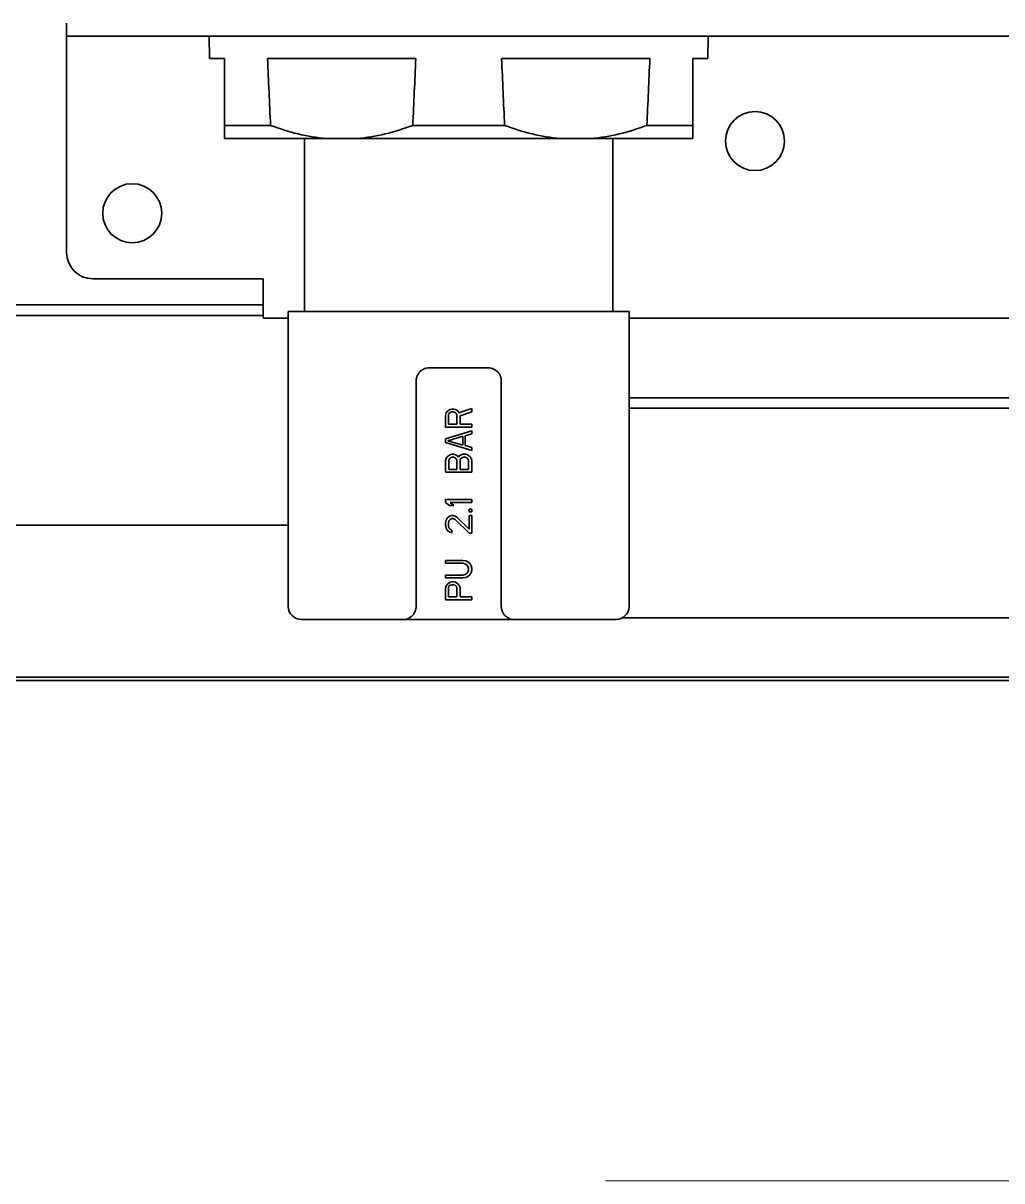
# Model space of a CAD drawing. Extents: x 5809 to 10669, y -850 to 3566.
# Drawn here: x 8538.8 to 8613.4, y 2362.5 to 2450.8 of the extents above; entities that cross this region are included whole.
import ezdxf

# ---------------------------------------------------------------- set-up
doc = ezdxf.new("R2010")
doc.units = 0
doc.header["$LTSCALE"] = 5
doc.layers.get('0').update_dxf_attribs({"linetype": 'CONTINUOUS', "lineweight": 0})
doc.layers.add('1', color=7, linetype='CONTINUOUS', true_color=0xffffff)

msp = doc.modelspace()

# ---------------------------------------------------------------- linework, layer by layer
at = {"color": 4}
msp.add_line((8583.173, 2362.496), (8683.173, 2362.496), dxfattribs=at)
at = {"layer": '1', "color": 7, "linetype": 'Continuous', "lineweight": 35}
for p, q in [((8542.073, 2450.827), (8542.073, 2433.326)), ((8542.073, 2449.826), (8542.073, 2450.826)), ((8562.073, 2449.826), (8542.073, 2449.826)), ((8542.073, 2449.826), (8542.073, 2448.826)), ((8552.937, 2449.826), (8552.966, 2448.126)), ((8562.073, 2449.826), (8574.346, 2449.826)), ((8595.422, 2449.826), (8574.346, 2449.826)), ((8590.979, 2448.126), (8591.009, 2449.826)), ((8625.573, 2449.826), (8595.422, 2449.826)), ((8552.966, 2448.126), (8554.123, 2448.126)), ((8554.123, 2448.126), (8554.123, 2443.026)), ((8557.394, 2448.126), (8568.702, 2448.126)), ((8575.244, 2448.126), (8586.552, 2448.126)), ((8589.823, 2443.026), (8589.823, 2448.126)), ((8590.979, 2448.126), (8589.823, 2448.126)), ((8554.123, 2443.026), (8557.622, 2443.026)), ((8568.473, 2443.026), (8575.472, 2443.026)), ((8586.323, 2443.026), (8589.823, 2443.026)), ((8561.89, 2442.026), (8554.123, 2442.026)), ((8560.223, 2442.027), (8560.223, 2428.827)), ((8560.223, 2442.026), (8560.223, 2428.826)), ((8564.206, 2442.026), (8561.89, 2442.026)), ((8579.74, 2442.026), (8564.206, 2442.026)), ((8582.056, 2442.026), (8579.74, 2442.026)), ((8589.823, 2442.026), (8582.056, 2442.026)), ((8583.723, 2428.827), (8583.723, 2442.027)), ((8583.723, 2428.826), (8583.723, 2442.026)), ((8544.073, 2431.326), (8557.073, 2431.326)), ((8557.073, 2430.326), (8557.073, 2431.326)), ((8557.073, 2428.326), (8557.073, 2430.326)), ((8375.073, 2429.326), (8557.073, 2429.326)), ((8557.073, 2428.526), (8409.584, 2428.526)), ((8558.974, 2428.326), (8557.073, 2428.326)), ((8558.973, 2428.827), (8558.973, 2406.327)), ((8584.973, 2428.827), (8558.973, 2428.827)), ((8584.971, 2428.327), (8624.473, 2428.327)), ((8584.973, 2406.327), (8584.973, 2428.827)), ((8624.473, 2428.326), (8584.974, 2428.326)), ((8574.223, 2424.527), (8569.723, 2424.527)), ((8568.723, 2423.527), (8568.723, 2406.327)), ((8575.223, 2406.327), (8575.223, 2423.527)), ((8584.974, 2422.246), (8623.623, 2422.246)), ((8571.143, 2421.235), (8571.015, 2421.087)), ((8571.313, 2421.346), (8571.143, 2421.235)), ((8571.441, 2421.384), (8571.313, 2421.346)), ((8571.313, 2421.124), (8571.441, 2421.161)), ((8571.611, 2421.384), (8571.441, 2421.384)), ((8571.441, 2421.161), (8571.569, 2421.161)), ((8571.569, 2421.161), (8571.696, 2421.124)), ((8571.739, 2421.346), (8571.611, 2421.384)), ((8571.909, 2421.235), (8571.739, 2421.346)), ((8571.994, 2421.087), (8571.909, 2421.235)), ((8572.973, 2421.421), (8571.994, 2421.087)), ((8572.079, 2420.864), (8572.973, 2421.161)), ((8572.973, 2421.161), (8572.973, 2421.421)), ((8623.064, 2421.446), (8584.978, 2421.446)), ((8571.015, 2421.087), (8570.973, 2420.901)), ((8570.973, 2420.901), (8570.973, 2420.01)), ((8571.186, 2420.938), (8571.228, 2421.049)), ((8571.186, 2420.232), (8571.186, 2420.938)), ((8571.228, 2421.049), (8571.313, 2421.124)), ((8571.696, 2421.124), (8571.781, 2421.049)), ((8571.781, 2421.049), (8571.824, 2420.938)), ((8571.824, 2420.938), (8571.824, 2420.232)), ((8572.079, 2420.232), (8572.079, 2420.864)), ((8570.973, 2420.01), (8572.973, 2420.01)), ((8572.973, 2419.713), (8570.973, 2419.118)), ((8571.824, 2420.232), (8571.186, 2420.232)), ((8572.973, 2420.232), (8572.079, 2420.232)), ((8572.462, 2419.341), (8572.973, 2419.49)), ((8572.973, 2420.01), (8572.973, 2420.232)), ((8572.973, 2419.49), (8572.973, 2419.713)), ((8570.973, 2419.118), (8570.973, 2418.821)), ((8570.973, 2418.821), (8572.973, 2418.227)), ((8571.143, 2418.97), (8572.292, 2419.304)), ((8572.292, 2418.636), (8571.143, 2418.97)), ((8572.292, 2419.304), (8572.292, 2418.636)), ((8572.462, 2418.598), (8572.462, 2419.341)), ((8572.973, 2418.45), (8572.462, 2418.598)), ((8571.015, 2417.633), (8570.973, 2417.447)), ((8571.143, 2417.781), (8571.015, 2417.633)), ((8571.313, 2417.893), (8571.143, 2417.781)), ((8571.271, 2417.596), (8571.356, 2417.67)), ((8571.441, 2417.93), (8571.313, 2417.893)), ((8571.356, 2417.67), (8571.483, 2417.707)), ((8571.611, 2417.93), (8571.441, 2417.93)), ((8571.483, 2417.707), (8571.569, 2417.707)), ((8571.569, 2417.707), (8571.696, 2417.67)), ((8571.739, 2417.893), (8571.611, 2417.93)), ((8571.696, 2417.67), (8571.781, 2417.596)), ((8571.909, 2417.781), (8571.739, 2417.893)), ((8571.952, 2417.707), (8571.909, 2417.781)), ((8571.994, 2417.781), (8571.952, 2417.707)), ((8572.164, 2417.893), (8571.994, 2417.781)), ((8572.122, 2417.596), (8572.207, 2417.67)), ((8572.292, 2417.93), (8572.164, 2417.893)), ((8572.207, 2417.67), (8572.335, 2417.707)), ((8572.505, 2417.93), (8572.292, 2417.93)), ((8572.335, 2417.707), (8572.462, 2417.707)), ((8572.462, 2417.707), (8572.59, 2417.67)), ((8572.632, 2417.893), (8572.505, 2417.93)), ((8572.59, 2417.67), (8572.675, 2417.596)), ((8572.803, 2417.781), (8572.632, 2417.893)), ((8572.93, 2417.633), (8572.803, 2417.781)), ((8572.973, 2417.447), (8572.93, 2417.633)), ((8572.973, 2418.227), (8572.973, 2418.45)), ((8570.973, 2417.447), (8570.973, 2416.556)), ((8571.228, 2417.484), (8571.271, 2417.596)), ((8571.228, 2416.779), (8571.228, 2417.484)), ((8571.824, 2416.779), (8571.228, 2416.779)), ((8571.781, 2417.596), (8571.824, 2417.484)), ((8571.824, 2417.484), (8571.824, 2416.779)), ((8572.079, 2417.484), (8572.122, 2417.596)), ((8572.079, 2416.779), (8572.079, 2417.484)), ((8572.718, 2416.779), (8572.079, 2416.779)), ((8572.675, 2417.596), (8572.718, 2417.484)), ((8572.718, 2417.484), (8572.718, 2416.779)), ((8572.973, 2416.556), (8572.973, 2417.447)), ((8570.973, 2416.556), (8572.973, 2416.556)), ((8572.973, 2414.476), (8570.973, 2414.476)), ((8570.973, 2414.476), (8570.973, 2414.254)), ((8570.973, 2414.254), (8571.271, 2414.031)), ((8571.313, 2414.254), (8572.973, 2414.254)), ((8571.611, 2414.031), (8571.313, 2414.254)), ((8572.973, 2414.254), (8572.973, 2414.476)), ((8571.271, 2413.214), (8571.1, 2413.065)), ((8571.271, 2414.031), (8571.611, 2414.031)), ((8571.441, 2413.251), (8571.271, 2413.214)), ((8571.526, 2413.251), (8571.441, 2413.251)), ((8571.696, 2413.214), (8571.526, 2413.251)), ((8571.824, 2413.14), (8571.696, 2413.214)), ((8572.973, 2413.734), (8572.76, 2413.734)), ((8572.76, 2413.734), (8572.76, 2413.548)), ((8572.76, 2413.548), (8572.973, 2413.548)), ((8572.973, 2413.251), (8572.76, 2413.251)), ((8572.76, 2413.251), (8572.76, 2412.211)), ((8572.973, 2413.548), (8572.973, 2413.734)), ((8572.973, 2411.914), (8572.973, 2413.251)), ((8558.973, 2412.526), (8408.573, 2412.526)), ((8571.015, 2412.917), (8570.973, 2412.694)), ((8570.973, 2412.694), (8570.973, 2412.545)), ((8570.973, 2412.545), (8571.015, 2412.285)), ((8571.1, 2413.065), (8571.015, 2412.917)), ((8571.186, 2412.657), (8571.228, 2412.842)), ((8571.186, 2412.508), (8571.186, 2412.657)), ((8571.228, 2412.323), (8571.186, 2412.508)), ((8571.228, 2412.842), (8571.313, 2412.954)), ((8571.313, 2412.211), (8571.228, 2412.323)), ((8571.313, 2412.954), (8571.441, 2413.028)), ((8571.441, 2413.028), (8571.526, 2413.028)), ((8571.526, 2413.028), (8571.696, 2412.954)), ((8571.696, 2412.954), (8572.76, 2411.914)), ((8572.76, 2412.211), (8571.824, 2413.14)), ((8571.015, 2412.285), (8571.1, 2412.137)), ((8571.1, 2412.137), (8571.271, 2411.988)), ((8571.271, 2411.988), (8571.441, 2411.951)), ((8571.441, 2412.137), (8571.313, 2412.211)), ((8571.441, 2411.951), (8571.441, 2412.137)), ((8572.76, 2411.914), (8572.973, 2411.914)), ((8570.973, 2409.834), (8570.973, 2409.612)), ((8572.292, 2409.834), (8570.973, 2409.834)), ((8572.505, 2409.797), (8572.292, 2409.834)), ((8572.675, 2409.723), (8572.505, 2409.797)), ((8572.845, 2409.575), (8572.675, 2409.723)), ((8570.973, 2409.612), (8572.292, 2409.612)), ((8572.292, 2409.612), (8572.462, 2409.575)), ((8572.462, 2409.575), (8572.59, 2409.5)), ((8572.59, 2408.832), (8572.462, 2408.758)), ((8572.59, 2409.5), (8572.675, 2409.389)), ((8572.675, 2408.943), (8572.59, 2408.832)), ((8572.675, 2409.389), (8572.718, 2409.24)), ((8572.718, 2409.092), (8572.675, 2408.943)), ((8572.718, 2409.24), (8572.718, 2409.092)), ((8572.93, 2409.426), (8572.845, 2409.575)), ((8572.845, 2408.758), (8572.93, 2408.906)), ((8572.973, 2409.24), (8572.93, 2409.426)), ((8572.93, 2408.906), (8572.973, 2409.092)), ((8572.973, 2409.092), (8572.973, 2409.24)), ((8570.973, 2408.72), (8570.973, 2408.498)), ((8572.292, 2408.72), (8570.973, 2408.72)), ((8570.973, 2408.498), (8572.292, 2408.498)), ((8571.015, 2407.903), (8570.973, 2407.718)), ((8571.143, 2408.052), (8571.015, 2407.903)), ((8571.313, 2408.163), (8571.143, 2408.052)), ((8571.228, 2407.866), (8571.313, 2407.941)), ((8571.441, 2408.201), (8571.313, 2408.163)), ((8571.313, 2407.941), (8571.441, 2407.978)), ((8571.611, 2408.201), (8571.441, 2408.201)), ((8571.441, 2407.978), (8571.569, 2407.978)), ((8571.569, 2407.978), (8571.696, 2407.941)), ((8571.739, 2408.163), (8571.611, 2408.201)), ((8571.696, 2407.941), (8571.781, 2407.866)), ((8571.909, 2408.052), (8571.739, 2408.163)), ((8572.037, 2407.903), (8571.909, 2408.052)), ((8572.079, 2407.718), (8572.037, 2407.903)), ((8572.462, 2408.758), (8572.292, 2408.72)), ((8572.292, 2408.498), (8572.505, 2408.535)), ((8572.505, 2408.535), (8572.675, 2408.609)), ((8572.675, 2408.609), (8572.845, 2408.758)), ((8570.973, 2407.718), (8570.973, 2406.827)), ((8571.186, 2407.755), (8571.228, 2407.866)), ((8571.186, 2407.049), (8571.186, 2407.755)), ((8571.824, 2407.049), (8571.186, 2407.049)), ((8571.781, 2407.866), (8571.824, 2407.755)), ((8571.824, 2407.755), (8571.824, 2407.049)), ((8572.079, 2407.049), (8572.079, 2407.718)), ((8572.973, 2407.049), (8572.079, 2407.049)), ((8572.973, 2406.827), (8572.973, 2407.049)), ((8570.973, 2406.827), (8572.973, 2406.827)), ((8559.973, 2405.327), (8567.927, 2405.327)), ((8569.219, 2405.327), (8567.927, 2405.327)), ((8574.726, 2405.327), (8569.219, 2405.327)), ((8574.882, 2405.327), (8574.726, 2405.327)), ((8574.882, 2405.327), (8576.018, 2405.327)), ((8583.973, 2405.327), (8576.018, 2405.327)), ((8622.423, 2405.446), (8584.448, 2405.446)), ((8404.815, 2400.935), (8622.423, 2400.935)), ((8404.815, 2400.676), (8622.423, 2400.676))]:
    msp.add_line(p, q, dxfattribs=at)
for centre in [(8594.573, 2441.826), (8547.073, 2436.326)]:
    msp.add_circle(centre, 2.25, dxfattribs=at)
for centre, radius, start, end in [((8544.073, 2433.326), 2, 180, 270), ((8559.973, 2406.327), 1, 180, 270), ((8583.973, 2406.327), 1, 270.00153, 0)]:
    msp.add_arc(centre, radius, start, end, dxfattribs=at)
for centre, major_axis, start_param, end_param in [((10893.206, 2585.127), (0, 2700.641), 1.621547, 1.623438), ((6232.89, 2585.127), (0, 2700.641), 4.659747, 4.661638), ((10911.056, 2585.127), (0, -2700.641), 4.76314, 4.765031), ((6250.74, 2585.127), (0, -2700.641), 1.518154, 1.520046)]:
    msp.add_ellipse(centre, major_axis=major_axis, ratio=0.866025, start_param=start_param, end_param=end_param, dxfattribs=at)
for points, knots in [([(8554.123, 2443.026), (8554.123, 2442.765), (8554.123, 2442.546), (8554.123, 2442.207), (8554.123, 2442.088), (8554.123, 2442.026)], [0, 0, 0, 0, 0.5, 0.5, 1, 1, 1, 1]), ([(8561.89, 2442.026), (8561.16, 2442.088), (8560.441, 2442.207), (8559.019, 2442.546), (8558.317, 2442.765), (8557.622, 2443.026)], [0, 0, 0, 0, 0.5, 0.5, 1, 1, 1, 1]), ([(8568.473, 2443.026), (8567.779, 2442.765), (8567.077, 2442.546), (8565.655, 2442.207), (8564.935, 2442.088), (8564.206, 2442.026)], [0, 0, 0, 0, 0.5, 0.5, 1, 1, 1, 1]), ([(8579.74, 2442.026), (8579.01, 2442.088), (8578.291, 2442.207), (8576.869, 2442.546), (8576.167, 2442.765), (8575.472, 2443.026)], [0, 0, 0, 0, 0.5, 0.5, 1, 1, 1, 1]), ([(8586.323, 2443.026), (8585.629, 2442.765), (8584.927, 2442.546), (8583.505, 2442.207), (8582.785, 2442.088), (8582.056, 2442.026)], [0, 0, 0, 0, 0.5, 0.5, 1, 1, 1, 1]), ([(8589.823, 2442.026), (8589.823, 2442.088), (8589.823, 2442.207), (8589.823, 2442.546), (8589.823, 2442.765), (8589.823, 2443.026)], [0, 0, 0, 0, 0.5, 0.5, 1, 1, 1, 1]), ([(8569.723, 2424.527), (8569.657, 2424.527), (8569.592, 2424.52), (8569.512, 2424.504), (8569.496, 2424.501), (8569.465, 2424.493), (8569.418, 2424.48), (8569.342, 2424.453), (8569.283, 2424.425), (8569.241, 2424.403), (8569.226, 2424.395), (8569.199, 2424.378), (8569.185, 2424.37), (8569.117, 2424.324), (8569.066, 2424.284), (8568.997, 2424.215), (8568.975, 2424.191), (8568.944, 2424.154), (8568.934, 2424.141), (8568.914, 2424.114), (8568.904, 2424.101), (8568.858, 2424.033), (8568.827, 2423.976), (8568.795, 2423.9), (8568.789, 2423.884), (8568.777, 2423.853), (8568.772, 2423.837), (8568.757, 2423.789), (8568.749, 2423.757), (8568.73, 2423.66), (8568.723, 2423.594), (8568.723, 2423.527)], [0, 0, 0, 0, 0.125, 0.125, 0.15625, 0.15625, 0.1875, 0.25, 0.3125, 0.3125, 0.34375, 0.34375, 0.375, 0.375, 0.5, 0.5, 0.5625, 0.5625, 0.59375, 0.59375, 0.625, 0.625, 0.75, 0.75, 0.78125, 0.78125, 0.8125, 0.8125, 0.875, 0.875, 1, 1, 1, 1]), ([(8575.223, 2423.527), (8575.223, 2423.594), (8575.216, 2423.66), (8575.199, 2423.742), (8575.196, 2423.759), (8575.187, 2423.791), (8575.174, 2423.839), (8575.146, 2423.916), (8575.117, 2423.975), (8575.086, 2424.033), (8575.068, 2424.062), (8575.013, 2424.143), (8574.971, 2424.193), (8574.902, 2424.261), (8574.877, 2424.283), (8574.827, 2424.324), (8574.8, 2424.344), (8574.719, 2424.397), (8574.663, 2424.427), (8574.588, 2424.458), (8574.572, 2424.464), (8574.542, 2424.474), (8574.526, 2424.48), (8574.479, 2424.494), (8574.448, 2424.501), (8574.353, 2424.52), (8574.289, 2424.527), (8574.223, 2424.527)], [0, 0, 0, 0, 0.125, 0.125, 0.15625, 0.15625, 0.1875, 0.25, 0.3125, 0.3125, 0.375, 0.375, 0.5, 0.5, 0.5625, 0.5625, 0.625, 0.625, 0.75, 0.75, 0.78125, 0.78125, 0.8125, 0.8125, 0.875, 0.875, 1, 1, 1, 1]), ([(8568.644, 2405.938), (8568.658, 2405.97), (8568.669, 2406.002), (8568.689, 2406.066), (8568.697, 2406.098), (8568.71, 2406.163), (8568.715, 2406.195), (8568.72, 2406.244), (8568.721, 2406.261), (8568.722, 2406.285), (8568.722, 2406.294), (8568.723, 2406.31), (8568.723, 2406.318), (8568.723, 2406.327)], [0, 0, 0, 0, 0.25, 0.25, 0.5, 0.5, 0.75, 0.75, 0.875, 0.875, 0.9375, 0.9375, 1, 1, 1, 1]), ([(8575.301, 2405.938), (8575.288, 2405.969), (8575.277, 2406.001), (8575.257, 2406.065), (8575.249, 2406.097), (8575.236, 2406.162), (8575.231, 2406.195), (8575.224, 2406.261), (8575.223, 2406.294), (8575.223, 2406.327)], [0, 0, 0, 0, 0.25, 0.25, 0.5, 0.5, 0.75, 0.75, 1, 1, 1, 1]), ([(8568.255, 2405.48), (8568.292, 2405.503), (8568.329, 2405.53), (8568.4, 2405.589), (8568.435, 2405.623), (8568.485, 2405.679), (8568.502, 2405.699), (8568.534, 2405.741), (8568.549, 2405.763), (8568.594, 2405.832), (8568.621, 2405.882), (8568.644, 2405.938)], [0, 0, 0, 0, 0.25, 0.25, 0.5, 0.5, 0.625, 0.625, 0.75, 0.75, 1, 1, 1, 1]), ([(8575.301, 2405.938), (8575.313, 2405.91), (8575.326, 2405.884), (8575.353, 2405.833), (8575.367, 2405.809), (8575.396, 2405.764), (8575.411, 2405.742), (8575.443, 2405.7), (8575.459, 2405.68), (8575.493, 2405.643), (8575.51, 2405.625), (8575.545, 2405.591), (8575.563, 2405.575), (8575.617, 2405.53), (8575.654, 2405.503), (8575.691, 2405.48)], [0, 0, 0, 0, 0.125, 0.125, 0.25, 0.25, 0.375, 0.375, 0.5, 0.5, 0.625, 0.625, 0.75, 0.75, 1, 1, 1, 1]), ([(8575.691, 2405.48), (8575.72, 2405.462), (8575.774, 2405.427), (8575.847, 2405.384), (8575.912, 2405.352), (8575.969, 2405.331), (8576.003, 2405.327), (8576.018, 2405.327), (8576.018, 2405.327), (8576.018, 2405.327)], [0, 0, 0, 0, 0.199998, 0.399997, 0.599995, 0.799994, 0.999992, 0.999992, 1, 1, 1, 1])]:
    msp.add_open_spline(points, degree=3, knots=knots, dxfattribs=at)
msp.add_open_spline([(8567.927, 2405.327), (8567.956, 2405.327), (8568.018, 2405.342), (8568.127, 2405.399), (8568.21, 2405.452), (8568.255, 2405.48)], degree=3, dxfattribs=at)

doc.saveas('drawing.dxf')
